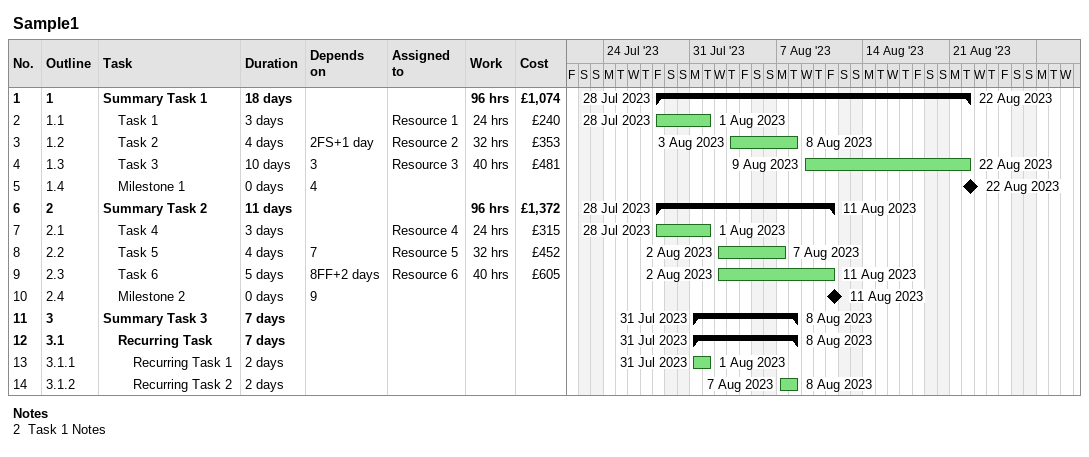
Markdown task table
Sample1

| ID | WBS | Task | Duration | Start | Finish | Predecessors | Resources | Work (h) | Cost (£) |
|---|---|---|---|---|---|---|---|---|---|
| 1 | 1 | **Summary Task 1** | 18d | 2023-07-28 | 2023-08-22 |  |  | 96 | 1074 |
| 2 | 1.1 | Task 1 | 3d | 2023-07-28 | 2023-08-01 |  | Resource 1 | 24 | 240 |
| 3 | 1.2 | Task 2 | 4d | 2023-08-03 | 2023-08-08 | 2FS+1d | Resource 2 | 32 | 353 |
| 4 | 1.3 | Task 3 | 10d | 2023-08-09 | 2023-08-22 | 3 | Resource 3 | 40 | 481 |
| 5 | 1.4 | Milestone 1 | 0d | 2023-08-22 | 2023-08-22 | 4 |  |  |  |
| 6 | 2 | **Summary Task 2** | 11d | 2023-07-28 | 2023-08-11 |  |  | 96 | 1372 |
| 7 | 2.1 | Task 4 | 3d | 2023-07-28 | 2023-08-01 |  | Resource 4 | 24 | 315 |
| 8 | 2.2 | Task 5 | 4d | 2023-08-02 | 2023-08-07 | 7 | Resource 5 | 32 | 452 |
| 9 | 2.3 | Task 6 | 5d | 2023-08-02 | 2023-08-11 | 8FF+2d | Resource 6 | 40 | 605 |
| 10 | 2.4 | Milestone 2 | 0d | 2023-08-11 | 2023-08-11 | 9 |  |  |  |
| 11 | 3 | **Summary Task 3** | 7d | 2023-07-31 | 2023-08-08 |  |  |  |  |
| 12 | 3.1 | **Recurring Task** | 7d | 2023-07-31 | 2023-08-08 |  |  |  |  |
| 13 | 3.1.1 | Recurring Task 1 | 2d | 2023-07-31 | 2023-08-01 |  |  |  |  |
| 14 | 3.1.2 | Recurring Task 2 | 2d | 2023-08-07 | 2023-08-08 |  |  |  |  |

Notes
- 2: Task 1 Notes
